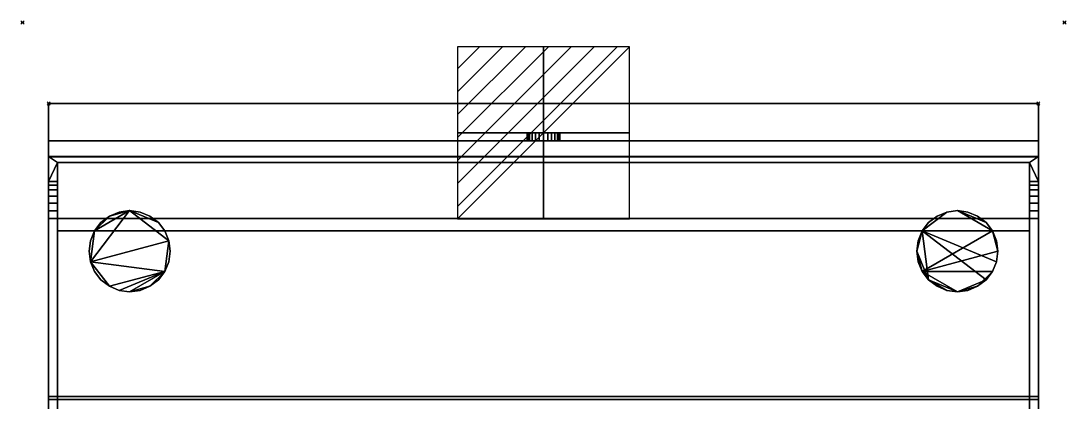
# Model space of a CAD drawing. Extents: x -1 to 643, y -669 to 1.
# Drawn here: x -1 to 643, y -234 to 1 of the extents above; entities that cross this region are included whole.
import ezdxf

# ---------------------------------------------------------------- set-up
doc = ezdxf.new("R2010")
doc.units = 0
doc.header["$PDMODE"] = 35
for name, color, linetype in [('IQ_200_2D', 1, 'Continuous'), ('IQ_200_3D', 1, 'Continuous'), ('IQ_204_2D', 7, 'Continuous'), ('IQ_BLACK_3D', 250, 'Continuous'), ('IQ_CON_ELECTRICITY_INT', 7, 'Continuous'), ('IQ_INS_3D', 3, 'Continuous')]:
    doc.layers.add(name, color=color, linetype=linetype)

# ---------------------------------------------------------------- blocks, each defined once
blk = doc.blocks.new('*X3')
at = {"color": 0}
for p, q in [((286.774344, 2204.447934), (296.618251, 2214.291842)), ((286.774344, 2205.862148), (295.204037, 2214.291842)), ((286.774344, 2207.276361), (293.789824, 2214.291842)), ((286.774344, 2208.690575), (292.37561, 2214.291842)), ((286.774344, 2210.104788), (290.961397, 2214.291842)), ((286.774344, 2211.519002), (289.547183, 2214.291842)), ((286.774344, 2212.933216), (288.13297, 2214.291842))]:
    blk.add_line(p, q, dxfattribs=at)
blk = doc.blocks.new('ELECTRICITY')
for p, q in [((2.121, 2.121), (-2.121, 2.121)), ((-2.121, 2.121), (-2.121, -2.121)), ((-2.121, -2.121), (2.121, 2.121)), ((2.121, -2.121), (2.121, 2.121)), ((-2.121, -2.121), (2.121, -2.121))]:
    blk.add_line(p, q)
at = {"extrusion": (-1, 0, 0)}
for p, q in [((0, -2.121, 2.121), (0, 2.121, 2.121)), ((0, 2.121, -2.121), (0, -2.121, -2.121)), ((0, 2.121, 2.121), (0, 2.121, -2.121)), ((0, 2.121, -2.121), (0, -2.121, 2.121)), ((0, -2.121, -2.121), (0, -2.121, 2.121))]:
    blk.add_line(p, q, dxfattribs=at)
at = {"extrusion": (0, -1, 0)}
for p, q in [((2.121, 0, 2.121), (-2.121, 0, 2.121)), ((-2.121, 0, -2.121), (2.121, 0, -2.121)), ((-2.121, 0, 2.121), (-2.121, 0, -2.121)), ((-2.121, 0, -2.121), (2.121, 0, 2.121)), ((2.121, 0, -2.121), (2.121, 0, 2.121))]:
    blk.add_line(p, q, dxfattribs=at)
at = {"xscale": 0.4000000000000909, "yscale": 0.4000000000000909, "zscale": 0.4000000000000909}
blk.add_blockref('*X3', (-116.831, -883.595), dxfattribs=at)
at = {"extrusion": (-1, 0, 0), "xscale": 0.3999999999999773, "yscale": 0.3999999999999773, "zscale": 0.3999999999999773}
blk.add_blockref('*X3', (-116.831, -883.595), dxfattribs=at)
at = {"extrusion": (0, -1, 0), "xscale": 0.4000000000000909, "yscale": 0.4000000000000909, "zscale": 0.4000000000000909}
blk.add_blockref('*X3', (-116.831, -883.595), dxfattribs=at)

msp = doc.modelspace()

# ---------------------------------------------------------------- linework, layer by layer
at = {"layer": 'IQ_200_2D', "transparency": 33554582}
for p, q in [((16.1, -50), (16.1, -576.82)), ((16.1, -50), (625.9, -50)), ((625.9, -576.82), (625.9, -50))]:
    msp.add_line(p, q, dxfattribs=at)
at = {"layer": 'IQ_204_2D', "transparency": 33554582}
for p, q in [((16.1, -82.86), (625.9, -82.86)), ((21.5, -86.25), (620.5, -86.25)), ((21.5, -86.25), (21.5, -576.82)), ((620.5, -576.82), (620.5, -86.25)), ((21.5, -120.92), (620.5, -120.92)), ((620.5, -128.51), (21.5, -128.51))]:
    msp.add_line(p, q, dxfattribs=at)
at = {"layer": 'IQ_INS_3D', "transparency": 33554582}
for p in [(0, 0), (642, 0), (16.1, -50), (625.9, -50)]:
    msp.add_point(p, dxfattribs=at)

# ---------------------------------------------------------------- block references
at = {"layer": 'IQ_CON_ELECTRICITY_INT', "xscale": 25, "yscale": 25, "zscale": 25}
msp.add_blockref('ELECTRICITY', (321, -67.98), dxfattribs=at)

# ---------------------------------------------------------------- meshes
at = {"layer": 'IQ_200_3D', "transparency": 33554687}
mesh = msp.add_polyface(dxfattribs=at)
corners = [(16.1, -82.83, 1350.2), (16.1, -49.98, 1038.43), (16.1, -232.48, 924.5), (16.1, -445.29, 997.68), (16.1, -445.29, 1225.6)]
mesh.append_faces([[corners[k] for k in face] for face in [(1, 4, 0)]], dxfattribs={"vtx0": -1})
mesh.append_faces([[corners[k] for k in face] for face in [(2, 3, 4, 1)]], dxfattribs={"vtx2": -1})
mesh = msp.add_polyface(dxfattribs=at)
corners = [(625.9, -49.98, 1038.43), (16.1, -49.98, 1038.43), (16.1, -82.83, 1350.2), (625.9, -82.83, 1350.2)]
mesh.append_faces([[corners[k] for k in face] for face in [(0, 1, 2, 3)]])
mesh = msp.add_polyface(dxfattribs=at)
corners = [(625.9, -232.48, 924.5), (16.1, -232.48, 924.5), (16.1, -49.98, 1038.43), (625.9, -49.98, 1038.43)]
mesh.append_faces([[corners[k] for k in face] for face in [(0, 1, 2, 3)]])
mesh = msp.add_polyface(dxfattribs=at)
corners = [(625.9, -82.83, 1350.2), (625.9, -445.29, 1225.6), (625.9, -445.29, 997.68), (625.9, -232.48, 924.5), (625.9, -49.98, 1038.43)]
mesh.append_faces([[corners[k] for k in face] for face in [(4, 0, 1)]], dxfattribs={"vtx2": -1})
mesh.append_faces([[corners[k] for k in face] for face in [(1, 2, 3, 4)]], dxfattribs={"vtx3": -1})
mesh = msp.add_polyface(dxfattribs=at)
corners = [(321, -67.98, 950), (318.41, -67.98, 950.34), (316, -67.98, 951.34), (313.93, -67.98, 952.93), (312.34, -67.98, 955), (311.34, -67.98, 957.41), (311, -67.98, 960), (311.34, -67.98, 962.59), (312.34, -67.98, 965), (313.93, -67.98, 967.07), (316, -67.98, 968.66), (318.41, -67.98, 969.66), (321, -67.98, 970), (323.59, -67.98, 969.66), (326, -67.98, 968.66), (328.07, -67.98, 967.07), (329.66, -67.98, 965), (330.66, -67.98, 962.59), (331, -67.98, 960), (330.66, -67.98, 957.41), (329.66, -67.98, 955), (328.07, -67.98, 952.93), (326, -67.98, 951.34), (323.59, -67.98, 950.34)]
mesh.append_faces([[corners[k] for k in face] for face in [(4, 2, 3), (23, 21, 22)]], dxfattribs={"vtx0": -1})
mesh.append_faces([[corners[k] for k in face] for face in [(16, 9, 14, 15)]], dxfattribs={"vtx0": -1, "vtx1": -1})
mesh.append_faces([[corners[k] for k in face] for face in [(9, 21, 2, 6)]], dxfattribs={"vtx0": -1, "vtx1": -1, "vtx2": -1, "vtx3": -1})
mesh.append_faces([[corners[k] for k in face] for face in [(9, 12, 13, 14)]], dxfattribs={"vtx0": -1, "vtx3": -1})
mesh.append_faces([[corners[k] for k in face] for face in [(11, 12, 9, 10), (19, 20, 18)]], dxfattribs={"vtx1": -1})
mesh.append_faces([[corners[k] for k in face] for face in [(1, 2, 21, 23), (16, 17, 21, 9)]], dxfattribs={"vtx1": -1, "vtx2": -1, "vtx3": -1})
mesh.append_faces([[corners[k] for k in face] for face in [(17, 18, 20, 21)]], dxfattribs={"vtx1": -1, "vtx3": -1})
mesh.append_faces([[corners[k] for k in face] for face in [(7, 8, 9, 6), (23, 0, 1)]], dxfattribs={"vtx2": -1})
mesh.append_faces([[corners[k] for k in face] for face in [(4, 5, 6, 2)]], dxfattribs={"vtx2": -1, "vtx3": -1})
mesh = msp.add_polyface(dxfattribs=at)
corners = [(321, -67.98, 970), (318.41, -67.98, 969.66), (316, -67.98, 968.66), (313.93, -67.98, 967.07), (312.34, -67.98, 965), (311.34, -67.98, 962.59), (311, -67.98, 960), (311.34, -67.98, 957.41), (312.34, -67.98, 955), (313.93, -67.98, 952.93), (316, -67.98, 951.34), (318.41, -67.98, 950.34), (321, -67.98, 950), (321, -72.9, 950), (318.41, -72.9, 950.34), (316, -72.9, 951.34), (313.93, -72.9, 952.93), (312.34, -72.9, 955), (311.34, -72.9, 957.41), (311, -72.9, 960), (311.34, -72.9, 962.59), (312.34, -72.9, 965), (313.93, -72.9, 967.07), (316, -72.9, 968.66), (318.41, -72.9, 969.66), (321, -72.9, 970)]
mesh.append_faces([[corners[k] for k in face] for face in [(13, 14, 11, 12), (0, 1, 24, 25)]], dxfattribs={"vtx1": -1})
mesh.append_faces([[corners[k] for k in face] for face in [(14, 15, 10, 11), (16, 17, 8, 9), (15, 16, 9, 10), (17, 18, 7, 8), (6, 7, 18, 19), (19, 20, 5, 6), (20, 21, 4, 5), (22, 23, 2, 3), (21, 22, 3, 4), (23, 24, 1, 2)]], dxfattribs={"vtx1": -1, "vtx3": -1})
mesh = msp.add_polyface(dxfattribs=at)
corners = [(321, -67.98, 950), (323.59, -67.98, 950.34), (326, -67.98, 951.34), (328.07, -67.98, 952.93), (329.66, -67.98, 955), (330.66, -67.98, 957.41), (331, -67.98, 960), (330.66, -67.98, 962.59), (329.66, -67.98, 965), (328.07, -67.98, 967.07), (326, -67.98, 968.66), (323.59, -67.98, 969.66), (321, -67.98, 970), (321, -72.9, 970), (323.59, -72.9, 969.66), (326, -72.9, 968.66), (328.07, -72.9, 967.07), (329.66, -72.9, 965), (330.66, -72.9, 962.59), (331, -72.9, 960), (330.66, -72.9, 957.41), (329.66, -72.9, 955), (328.07, -72.9, 952.93), (326, -72.9, 951.34), (323.59, -72.9, 950.34), (321, -72.9, 950)]
mesh.append_faces([[corners[k] for k in face] for face in [(13, 14, 11, 12), (0, 1, 24, 25)]], dxfattribs={"vtx1": -1})
mesh.append_faces([[corners[k] for k in face] for face in [(14, 15, 10, 11), (16, 17, 8, 9), (15, 16, 9, 10), (17, 18, 7, 8), (6, 7, 18, 19), (19, 20, 5, 6), (20, 21, 4, 5), (22, 23, 2, 3), (21, 22, 3, 4), (23, 24, 1, 2)]], dxfattribs={"vtx1": -1, "vtx3": -1})
mesh = msp.add_polyface(dxfattribs=at)
corners = [(16.1, -230.59, 924.5), (625.9, -230.59, 924.5), (625.9, -72.9, 1022.89), (16.1, -72.9, 1022.89)]
mesh.append_faces([[corners[k] for k in face] for face in [(0, 1, 2, 3)]])
mesh = msp.add_polyface(dxfattribs=at)
corners = [(321, -72.9, 950), (323.59, -72.9, 950.34), (326, -72.9, 951.34), (328.07, -72.9, 952.93), (329.66, -72.9, 955), (330.66, -72.9, 957.41), (331, -72.9, 960), (330.66, -72.9, 962.59), (329.66, -72.9, 965), (328.07, -72.9, 967.07), (326, -72.9, 968.66), (323.59, -72.9, 969.66), (321, -72.9, 970), (318.41, -72.9, 969.66), (316, -72.9, 968.66), (313.93, -72.9, 967.07), (312.34, -72.9, 965), (311.34, -72.9, 962.59), (311, -72.9, 960), (311.34, -72.9, 957.41), (312.34, -72.9, 955), (313.93, -72.9, 952.93), (316, -72.9, 951.34), (318.41, -72.9, 950.34)]
mesh.append_faces([[corners[k] for k in face] for face in [(15, 12, 13, 14), (22, 20, 21)]], dxfattribs={"vtx0": -1})
mesh.append_faces([[corners[k] for k in face] for face in [(15, 18, 22)]], dxfattribs={"vtx0": -1, "vtx1": -1, "vtx2": -1})
mesh.append_faces([[corners[k] for k in face] for face in [(3, 15, 22, 23)]], dxfattribs={"vtx0": -1, "vtx1": -1, "vtx3": -1})
mesh.append_faces([[corners[k] for k in face] for face in [(7, 3, 4)]], dxfattribs={"vtx0": -1, "vtx2": -1})
mesh.append_faces([[corners[k] for k in face] for face in [(3, 7, 8, 15)]], dxfattribs={"vtx0": -1, "vtx2": -1, "vtx3": -1})
mesh.append_faces([[corners[k] for k in face] for face in [(15, 10, 11, 12)]], dxfattribs={"vtx0": -1, "vtx3": -1})
mesh.append_faces([[corners[k] for k in face] for face in [(6, 7, 4, 5), (0, 1, 23)]], dxfattribs={"vtx1": -1})
mesh.append_faces([[corners[k] for k in face] for face in [(8, 9, 10, 15), (1, 2, 3, 23), (18, 19, 20, 22)]], dxfattribs={"vtx2": -1, "vtx3": -1})
mesh.append_faces([[corners[k] for k in face] for face in [(15, 16, 17, 18)]], dxfattribs={"vtx3": -1})
mesh = msp.add_polyface(dxfattribs=at)
corners = [(16.1, -576.8, 1361.02), (16.1, -120.9, 1407.88), (16.1, -116.07, 1407.85), (16.1, -111.36, 1406.75), (16.1, -107, 1404.65), (16.1, -103.22, 1401.65), (16.1, -100.18, 1397.88), (16.1, -98.04, 1393.55), (16.1, -82.7, 1351.3), (16.1, -444.59, 1226.9), (16.1, -600.12, 1226.9)]
mesh.append_faces([[corners[k] for k in face] for face in [(4, 7, 2, 3)]], dxfattribs={"vtx0": -1, "vtx1": -1})
mesh.append_faces([[corners[k] for k in face] for face in [(7, 1, 2)]], dxfattribs={"vtx0": -1, "vtx2": -1})
mesh.append_faces([[corners[k] for k in face] for face in [(1, 7, 8, 9)]], dxfattribs={"vtx0": -1, "vtx3": -1})
mesh.append_faces([[corners[k] for k in face] for face in [(5, 6, 7, 4)]], dxfattribs={"vtx2": -1})
mesh.append_faces([[corners[k] for k in face] for face in [(9, 10, 0, 1)]], dxfattribs={"vtx3": -1})
mesh = msp.add_polyface(dxfattribs=at)
corners = [(625.9, -444.59, 1226.9), (16.1, -444.59, 1226.9), (16.1, -82.7, 1351.3), (625.9, -82.7, 1351.3)]
mesh.append_faces([[corners[k] for k in face] for face in [(0, 1, 2, 3)]])
mesh = msp.add_polyface(dxfattribs=at)
corners = [(625.9, -98.04, 1393.55), (625.9, -82.7, 1351.3), (16.1, -82.7, 1351.3), (16.1, -98.04, 1393.55), (21.5, -98.04, 1393.55), (21.5, -86.23, 1361.02), (620.5, -86.23, 1361.02), (620.5, -98.04, 1393.55)]
mesh.append_faces([[corners[k] for k in face] for face in [(1, 6, 0)]], dxfattribs={"vtx0": -1, "vtx1": -1})
mesh.append_faces([[corners[k] for k in face] for face in [(6, 1, 2, 5), (5, 2, 3)]], dxfattribs={"vtx0": -1, "vtx2": -1})
mesh.append_faces([[corners[k] for k in face] for face in [(7, 0, 6)]], dxfattribs={"vtx1": -1})
mesh.append_faces([[corners[k] for k in face] for face in [(3, 4, 5)]], dxfattribs={"vtx2": -1})
mesh = msp.add_polyface(dxfattribs=at)
corners = [(625.9, -82.83, 1350.2), (16.1, -82.83, 1350.2), (16.1, -445.29, 1225.6), (625.9, -445.29, 1225.6)]
mesh.append_faces([[corners[k] for k in face] for face in [(0, 1, 2, 3)]])
mesh = msp.add_polyface(dxfattribs=at)
corners = [(625.9, -576.8, 1361.02), (625.9, -600.12, 1226.9), (625.9, -444.59, 1226.9), (625.9, -82.7, 1351.3), (625.9, -98.04, 1393.55), (625.9, -100.18, 1397.88), (625.9, -103.22, 1401.65), (625.9, -107, 1404.65), (625.9, -111.36, 1406.75), (625.9, -116.07, 1407.85), (625.9, -120.9, 1407.88)]
mesh.append_faces([[corners[k] for k in face] for face in [(4, 6, 9, 10)]], dxfattribs={"vtx0": -1, "vtx1": -1, "vtx3": -1})
mesh.append_faces([[corners[k] for k in face] for face in [(10, 2, 3, 4)]], dxfattribs={"vtx0": -1, "vtx3": -1})
mesh.append_faces([[corners[k] for k in face] for face in [(7, 8, 9, 6), (0, 1, 2, 10), (4, 5, 6)]], dxfattribs={"vtx2": -1})
mesh = msp.add_polyface(dxfattribs=at)
corners = [(21.5, -128.49, 1404.28), (21.5, -120.9, 1404.28), (21.5, -120.9, 1361.02), (21.5, -86.23, 1361.02), (21.5, -98.04, 1393.55), (21.5, -100.18, 1397.88), (21.5, -103.22, 1401.65), (21.5, -107, 1404.65), (21.5, -111.36, 1406.75), (21.5, -116.07, 1407.85), (21.5, -120.9, 1407.88), (21.5, -576.8, 1361.02), (21.5, -128.49, 1361.02)]
mesh.append_faces([[corners[k] for k in face] for face in [(0, 11, 12)]], dxfattribs={"vtx0": -1})
mesh.append_faces([[corners[k] for k in face] for face in [(9, 1, 8), (11, 0, 10)]], dxfattribs={"vtx0": -1, "vtx1": -1})
mesh.append_faces([[corners[k] for k in face] for face in [(1, 9, 10, 0)]], dxfattribs={"vtx0": -1, "vtx2": -1})
mesh.append_faces([[corners[k] for k in face] for face in [(1, 6, 7, 8)]], dxfattribs={"vtx0": -1, "vtx3": -1})
mesh.append_faces([[corners[k] for k in face] for face in [(5, 6, 1, 4)]], dxfattribs={"vtx1": -1, "vtx2": -1})
mesh.append_faces([[corners[k] for k in face] for face in [(2, 3, 4, 1)]], dxfattribs={"vtx2": -1})
mesh = msp.add_polyface(dxfattribs=at)
corners = [(620.5, -86.23, 1361.02), (21.5, -86.23, 1361.02), (21.5, -120.9, 1361.02), (620.5, -120.9, 1361.02)]
mesh.append_faces([[corners[k] for k in face] for face in [(0, 1, 2, 3)]])
mesh = msp.add_polyface(dxfattribs=at)
corners = [(620.5, -128.49, 1404.28), (620.5, -128.49, 1361.02), (620.5, -576.8, 1361.02), (620.5, -120.9, 1407.88), (620.5, -116.07, 1407.85), (620.5, -111.36, 1406.75), (620.5, -107, 1404.65), (620.5, -103.22, 1401.65), (620.5, -100.18, 1397.88), (620.5, -98.04, 1393.55), (620.5, -86.23, 1361.02), (620.5, -120.9, 1361.02), (620.5, -120.9, 1404.28)]
mesh.append_faces([[corners[k] for k in face] for face in [(9, 11, 12, 8)]], dxfattribs={"vtx0": -1, "vtx2": -1})
mesh.append_faces([[corners[k] for k in face] for face in [(12, 4, 5, 6)]], dxfattribs={"vtx0": -1, "vtx3": -1})
mesh.append_faces([[corners[k] for k in face] for face in [(10, 11, 9)]], dxfattribs={"vtx1": -1})
mesh.append_faces([[corners[k] for k in face] for face in [(2, 3, 0), (7, 8, 12, 6)]], dxfattribs={"vtx1": -1, "vtx2": -1})
mesh.append_faces([[corners[k] for k in face] for face in [(12, 0, 3, 4)]], dxfattribs={"vtx1": -1, "vtx3": -1})
mesh.append_faces([[corners[k] for k in face] for face in [(0, 1, 2)]], dxfattribs={"vtx2": -1})
mesh = msp.add_polyface(dxfattribs=at)
corners = [(625.9, -120.9, 1407.88), (625.9, -116.07, 1407.85), (625.9, -111.36, 1406.75), (625.9, -107, 1404.65), (625.9, -103.22, 1401.65), (625.9, -100.18, 1397.88), (625.9, -98.04, 1393.55), (620.5, -98.04, 1393.55), (620.5, -100.18, 1397.88), (620.5, -103.22, 1401.65), (620.5, -107, 1404.65), (620.5, -111.36, 1406.75), (620.5, -116.07, 1407.85), (620.5, -120.9, 1407.88), (16.1, -98.04, 1393.55), (16.1, -100.18, 1397.88), (16.1, -103.22, 1401.65), (16.1, -107, 1404.65), (16.1, -111.36, 1406.75), (16.1, -116.07, 1407.85), (16.1, -120.9, 1407.88), (21.5, -120.9, 1407.88), (21.5, -116.07, 1407.85), (21.5, -111.36, 1406.75), (21.5, -107, 1404.65), (21.5, -103.22, 1401.65), (21.5, -100.18, 1397.88), (21.5, -98.04, 1393.55)]
mesh.append_faces([[corners[k] for k in face] for face in [(22, 19, 20, 21)]], dxfattribs={"vtx0": -1})
mesh.append_faces([[corners[k] for k in face] for face in [(26, 15, 16, 25), (17, 24, 25, 16), (23, 18, 19, 22), (18, 23, 24, 17)]], dxfattribs={"vtx0": -1, "vtx2": -1})
mesh.append_faces([[corners[k] for k in face] for face in [(7, 8, 5, 6)]], dxfattribs={"vtx1": -1})
mesh.append_faces([[corners[k] for k in face] for face in [(8, 9, 4, 5), (3, 4, 9, 10), (11, 12, 1, 2), (2, 3, 10, 11)]], dxfattribs={"vtx1": -1, "vtx3": -1})
mesh.append_faces([[corners[k] for k in face] for face in [(27, 14, 15, 26)]], dxfattribs={"vtx2": -1})
mesh.append_faces([[corners[k] for k in face] for face in [(12, 13, 0, 1)]], dxfattribs={"vtx3": -1})
mesh = msp.add_polyface(dxfattribs=at)
corners = [(625.9, -576.8, 1361.02), (625.9, -120.9, 1407.88), (620.5, -120.9, 1407.88), (620.5, -576.8, 1361.02), (16.1, -120.9, 1407.88), (16.1, -576.8, 1361.02), (21.5, -576.8, 1361.02), (21.5, -120.9, 1407.88)]
mesh.append_faces([[corners[k] for k in face] for face in [(0, 1, 2, 3), (6, 7, 4, 5)]])
mesh = msp.add_polyface(dxfattribs=at)
corners = [(620.5, -120.9, 1361.02), (21.5, -120.9, 1361.02), (21.5, -120.9, 1404.28), (620.5, -120.9, 1404.28)]
mesh.append_faces([[corners[k] for k in face] for face in [(0, 1, 2, 3)]])
mesh = msp.add_polyface(dxfattribs=at)
corners = [(620.5, -120.9, 1404.28), (21.5, -120.9, 1404.28), (21.5, -128.49, 1404.28), (620.5, -128.49, 1404.28)]
mesh.append_faces([[corners[k] for k in face] for face in [(0, 1, 2, 3)]])
mesh = msp.add_polyface(dxfattribs=at)
corners = [(91, -140.98, 924.5), (90.15, -134.51, 924.5), (87.65, -128.48, 924.5), (83.68, -123.3, 924.5), (78.5, -119.33, 924.5), (72.47, -116.83, 924.5), (66, -115.98, 924.5), (59.53, -116.83, 924.5), (53.5, -119.33, 924.5), (48.32, -123.3, 924.5), (44.35, -128.48, 924.5), (41.85, -134.51, 924.5), (41, -140.98, 924.5), (41.85, -147.45, 924.5), (44.35, -153.48, 924.5), (48.32, -158.66, 924.5), (53.5, -162.63, 924.5), (59.53, -165.13, 924.5), (66, -165.98, 924.5), (72.47, -165.13, 924.5), (78.5, -162.63, 924.5), (83.68, -158.66, 924.5), (87.65, -153.48, 924.5), (90.15, -147.45, 924.5), (601, -140.98, 924.5), (600.15, -134.51, 924.5), (597.65, -128.48, 924.5), (593.68, -123.3, 924.5), (588.5, -119.33, 924.5), (582.47, -116.83, 924.5), (576, -115.98, 924.5), (569.53, -116.83, 924.5), (563.5, -119.33, 924.5), (558.32, -123.3, 924.5), (554.35, -128.48, 924.5), (551.85, -134.51, 924.5), (551, -140.98, 924.5), (551.85, -147.45, 924.5), (554.35, -153.48, 924.5), (558.32, -158.66, 924.5), (563.5, -162.63, 924.5), (569.53, -165.13, 924.5), (576, -165.98, 924.5), (582.47, -165.13, 924.5), (588.5, -162.63, 924.5), (593.68, -158.66, 924.5), (597.65, -153.48, 924.5), (600.15, -147.45, 924.5), (91, -481.98, 924.5), (90.15, -475.51, 924.5), (87.65, -469.48, 924.5), (83.68, -464.3, 924.5), (78.5, -460.33, 924.5), (72.47, -457.83, 924.5), (66, -456.98, 924.5), (59.53, -457.83, 924.5), (53.5, -460.33, 924.5), (48.32, -464.3, 924.5), (44.35, -469.48, 924.5), (41.85, -475.51, 924.5), (41, -481.98, 924.5), (41.85, -488.45, 924.5), (44.35, -494.48, 924.5), (48.32, -499.66, 924.5), (53.5, -503.63, 924.5), (59.53, -506.13, 924.5), (66, -506.98, 924.5), (72.47, -506.13, 924.5), (78.5, -503.63, 924.5), (83.68, -499.66, 924.5), (87.65, -494.48, 924.5), (90.15, -488.45, 924.5), (601, -481.98, 924.5), (600.15, -475.51, 924.5), (597.65, -469.48, 924.5), (593.68, -464.3, 924.5), (588.5, -460.33, 924.5), (582.47, -457.83, 924.5), (576, -456.98, 924.5), (569.53, -457.83, 924.5), (563.5, -460.33, 924.5), (558.32, -464.3, 924.5), (554.35, -469.48, 924.5), (551.85, -475.51, 924.5), (551, -481.98, 924.5), (551.85, -488.45, 924.5), (554.35, -494.48, 924.5), (558.32, -499.66, 924.5), (563.5, -503.63, 924.5), (569.53, -506.13, 924.5), (576, -506.98, 924.5), (582.47, -506.13, 924.5), (588.5, -503.63, 924.5), (593.68, -499.66, 924.5), (597.65, -494.48, 924.5), (600.15, -488.45, 924.5)]
mesh.append_faces([[corners[k] for k in face] for face in [(10, 8, 9), (16, 13, 14, 15), (22, 20, 21), (41, 39, 40), (46, 44, 45), (38, 36, 37), (56, 54, 55), (64, 62, 63), (70, 68, 69), (80, 78, 79), (82, 80, 81), (88, 86, 87)]], dxfattribs={"vtx0": -1})
mesh.append_faces([[corners[k] for k in face] for face in [(22, 1, 13), (61, 54, 58, 60)]], dxfattribs={"vtx0": -1, "vtx1": -1, "vtx2": -1})
mesh.append_faces([[corners[k] for k in face] for face in [(6, 10, 13, 1), (38, 26, 34, 36), (46, 38, 42, 44), (66, 51, 54, 62), (70, 51, 66, 68), (90, 78, 83, 86), (92, 75, 78, 90)]], dxfattribs={"vtx0": -1, "vtx1": -1, "vtx2": -1, "vtx3": -1})
mesh.append_faces([[corners[k] for k in face] for face in [(30, 26, 27)]], dxfattribs={"vtx0": -1, "vtx2": -1})
mesh.append_faces([[corners[k] for k in face] for face in [(22, 17, 18, 20)]], dxfattribs={"vtx0": -1, "vtx2": -1, "vtx3": -1})
mesh.append_faces([[corners[k] for k in face] for face in [(19, 20, 18), (43, 44, 42)]], dxfattribs={"vtx1": -1})
mesh.append_faces([[corners[k] for k in face] for face in [(61, 62, 54)]], dxfattribs={"vtx1": -1, "vtx2": -1})
mesh.append_faces([[corners[k] for k in face] for face in [(16, 17, 22, 13), (30, 31, 34, 26), (82, 83, 78, 80), (95, 72, 75, 92)]], dxfattribs={"vtx1": -1, "vtx2": -1, "vtx3": -1})
mesh.append_faces([[corners[k] for k in face] for face in [(38, 39, 41, 42)]], dxfattribs={"vtx1": -1, "vtx3": -1})
mesh.append_faces([[corners[k] for k in face] for face in [(23, 0, 1, 22), (34, 35, 36), (58, 59, 60), (71, 48, 49, 70), (66, 67, 68), (93, 94, 95, 92), (90, 91, 92)]], dxfattribs={"vtx2": -1})
mesh.append_faces([[corners[k] for k in face] for face in [(6, 7, 8, 10), (1, 2, 3, 6), (24, 25, 26, 38), (46, 47, 24, 38), (56, 57, 58, 54), (49, 50, 51, 70), (64, 65, 66, 62), (88, 89, 90, 86)]], dxfattribs={"vtx2": -1, "vtx3": -1})
mesh.append_faces([[corners[k] for k in face] for face in [(10, 11, 12, 13), (3, 4, 5, 6), (31, 32, 33, 34), (27, 28, 29, 30), (51, 52, 53, 54), (75, 76, 77, 78), (72, 73, 74, 75), (83, 84, 85, 86)]], dxfattribs={"vtx3": -1})
mesh = msp.add_polyface(dxfattribs=at)
corners = [(620.5, -128.49, 1361.02), (21.5, -128.49, 1361.02), (21.5, -576.8, 1361.02), (620.5, -576.8, 1361.02)]
mesh.append_faces([[corners[k] for k in face] for face in [(0, 1, 2, 3)]])
mesh = msp.add_polyface(dxfattribs=at)
corners = [(620.5, -128.49, 1404.28), (21.5, -128.49, 1404.28), (21.5, -128.49, 1361.02), (620.5, -128.49, 1361.02)]
mesh.append_faces([[corners[k] for k in face] for face in [(0, 1, 2, 3)]])
mesh = msp.add_polyface(dxfattribs=at)
corners = [(625.9, -445.29, 997.68), (16.1, -445.29, 997.68), (16.1, -232.48, 924.5), (625.9, -232.48, 924.5)]
mesh.append_faces([[corners[k] for k in face] for face in [(0, 1, 2, 3)]])
at = {"layer": 'IQ_BLACK_3D', "transparency": 33554687}
mesh = msp.add_polyface(dxfattribs=at)
corners = [(16.1, -230.59, 924.5), (16.1, -72.9, 1022.89), (16.1, -72.9, 924.5), (16.1, -591.75, 924.5), (16.1, -611.97, 983.75), (16.1, -612.47, 986.06), (16.1, -612.4, 988.43), (16.1, -611.78, 990.72), (16.1, -610.64, 992.8), (16.1, -609.05, 994.55), (16.1, -607.08, 995.87), (16.1, -604.86, 996.7), (16.1, -602.51, 996.98), (16.1, -446.32, 996.98), (16.1, -235.55, 924.5)]
mesh.append_faces([[corners[k] for k in face] for face in [(2, 0, 1)]])
mesh.append_faces([[corners[k] for k in face] for face in [(12, 9, 10, 11), (7, 4, 5, 6)]], dxfattribs={"vtx0": -1})
mesh.append_faces([[corners[k] for k in face] for face in [(4, 9, 12)]], dxfattribs={"vtx0": -1, "vtx1": -1, "vtx2": -1})
mesh.append_faces([[corners[k] for k in face] for face in [(3, 4, 12, 13)]], dxfattribs={"vtx1": -1, "vtx3": -1})
mesh.append_faces([[corners[k] for k in face] for face in [(13, 14, 3)]], dxfattribs={"vtx2": -1})
mesh.append_faces([[corners[k] for k in face] for face in [(7, 8, 9, 4)]], dxfattribs={"vtx2": -1, "vtx3": -1})
mesh = msp.add_polyface(dxfattribs=at)
corners = [(16.1, -72.9, 924.5), (625.9, -72.9, 924.5), (625.9, -230.59, 924.5), (16.1, -230.59, 924.5)]
mesh.append_faces([[corners[k] for k in face] for face in [(0, 1, 2, 3)]])
mesh = msp.add_polyface(dxfattribs=at)
corners = [(16.1, -72.9, 1022.89), (625.9, -72.9, 1022.89), (625.9, -72.9, 924.5), (16.1, -72.9, 924.5)]
mesh.append_faces([[corners[k] for k in face] for face in [(0, 1, 2, 3)]])
mesh = msp.add_polyface(dxfattribs=at)
corners = [(625.9, -230.59, 924.5), (625.9, -72.9, 924.5), (625.9, -72.9, 1022.89), (625.9, -591.75, 924.5), (625.9, -235.55, 924.5), (625.9, -446.32, 996.98), (625.9, -602.51, 996.98), (625.9, -604.86, 996.7), (625.9, -607.08, 995.87), (625.9, -609.05, 994.55), (625.9, -610.64, 992.8), (625.9, -611.78, 990.72), (625.9, -612.4, 988.43), (625.9, -612.47, 986.06), (625.9, -611.97, 983.75)]
mesh.append_faces([[corners[k] for k in face] for face in [(2, 0, 1)]])
mesh.append_faces([[corners[k] for k in face] for face in [(14, 12, 13)]], dxfattribs={"vtx0": -1})
mesh.append_faces([[corners[k] for k in face] for face in [(6, 9, 14, 3)]], dxfattribs={"vtx0": -1, "vtx1": -1, "vtx3": -1})
mesh.append_faces([[corners[k] for k in face] for face in [(14, 9, 10)]], dxfattribs={"vtx0": -1, "vtx2": -1})
mesh.append_faces([[corners[k] for k in face] for face in [(5, 6, 3, 4)]], dxfattribs={"vtx1": -1})
mesh.append_faces([[corners[k] for k in face] for face in [(10, 11, 12, 14)]], dxfattribs={"vtx2": -1, "vtx3": -1})
mesh.append_faces([[corners[k] for k in face] for face in [(6, 7, 8, 9)]], dxfattribs={"vtx3": -1})
mesh = msp.add_polyface(dxfattribs=at)
corners = [(91, -140.98, 900), (90.15, -147.45, 900), (87.65, -153.48, 900), (83.68, -158.66, 900), (78.5, -162.63, 900), (72.47, -165.13, 900), (66, -165.98, 900), (59.53, -165.13, 900), (53.5, -162.63, 900), (48.32, -158.66, 900), (44.35, -153.48, 900), (41.85, -147.45, 900), (41, -140.98, 900), (41.85, -134.51, 900), (44.35, -128.48, 900), (48.32, -123.3, 900), (53.5, -119.33, 900), (59.53, -116.83, 900), (66, -115.98, 900), (72.47, -116.83, 900), (78.5, -119.33, 900), (83.68, -123.3, 900), (87.65, -128.48, 900), (90.15, -134.51, 900), (601, -140.98, 900), (600.15, -147.45, 900), (597.65, -153.48, 900), (593.68, -158.66, 900), (588.5, -162.63, 900), (582.47, -165.13, 900), (576, -165.98, 900), (569.53, -165.13, 900), (563.5, -162.63, 900), (558.32, -158.66, 900), (554.35, -153.48, 900), (551.85, -147.45, 900), (551, -140.98, 900), (551.85, -134.51, 900), (554.35, -128.48, 900), (558.32, -123.3, 900), (563.5, -119.33, 900), (569.53, -116.83, 900), (576, -115.98, 900), (582.47, -116.83, 900), (588.5, -119.33, 900), (593.68, -123.3, 900), (597.65, -128.48, 900), (600.15, -134.51, 900), (91, -481.98, 900), (90.15, -488.45, 900), (87.65, -494.48, 900), (83.68, -499.66, 900), (78.5, -503.63, 900), (72.47, -506.13, 900), (66, -506.98, 900), (59.53, -506.13, 900), (53.5, -503.63, 900), (48.32, -499.66, 900), (44.35, -494.48, 900), (41.85, -488.45, 900), (41, -481.98, 900), (41.85, -475.51, 900), (44.35, -469.48, 900), (48.32, -464.3, 900), (53.5, -460.33, 900), (59.53, -457.83, 900), (66, -456.98, 900), (72.47, -457.83, 900), (78.5, -460.33, 900), (83.68, -464.3, 900), (87.65, -469.48, 900), (90.15, -475.51, 900), (601, -481.98, 900), (600.15, -488.45, 900), (597.65, -494.48, 900), (593.68, -499.66, 900), (588.5, -503.63, 900), (582.47, -506.13, 900), (576, -506.98, 900), (569.53, -506.13, 900), (563.5, -503.63, 900), (558.32, -499.66, 900), (554.35, -494.48, 900), (551.85, -488.45, 900), (551, -481.98, 900), (551.85, -475.51, 900), (554.35, -469.48, 900), (558.32, -464.3, 900), (563.5, -460.33, 900), (569.53, -457.83, 900), (576, -456.98, 900), (582.47, -457.83, 900), (588.5, -460.33, 900), (593.68, -464.3, 900), (597.65, -469.48, 900), (600.15, -475.51, 900)]
mesh.append_faces([[corners[k] for k in face] for face in [(4, 2, 3), (16, 14, 15), (33, 30, 31, 32), (58, 56, 57), (71, 69, 70), (82, 80, 81), (73, 95, 72)]], dxfattribs={"vtx0": -1})
mesh.append_faces([[corners[k] for k in face] for face in [(46, 42, 45), (64, 66, 62, 63), (88, 90, 86, 87)]], dxfattribs={"vtx0": -1, "vtx1": -1})
mesh.append_faces([[corners[k] for k in face] for face in [(11, 18, 23), (66, 69, 54), (74, 78, 95, 73)]], dxfattribs={"vtx0": -1, "vtx1": -1, "vtx2": -1})
mesh.append_faces([[corners[k] for k in face] for face in [(2, 8, 11, 23), (18, 11, 14, 16), (27, 30, 33, 38), (66, 54, 58, 62), (50, 54, 69, 71), (78, 82, 90, 95)]], dxfattribs={"vtx0": -1, "vtx1": -1, "vtx2": -1, "vtx3": -1})
mesh.append_faces([[corners[k] for k in face] for face in [(46, 24, 25, 38), (38, 41, 42, 46)]], dxfattribs={"vtx0": -1, "vtx2": -1, "vtx3": -1})
mesh.append_faces([[corners[k] for k in face] for face in [(2, 6, 7, 8), (62, 58, 59, 60)]], dxfattribs={"vtx0": -1, "vtx3": -1})
mesh.append_faces([[corners[k] for k in face] for face in [(10, 11, 8, 9), (17, 18, 16), (40, 41, 38, 39), (47, 24, 46), (65, 66, 64), (89, 90, 88)]], dxfattribs={"vtx1": -1})
mesh.append_faces([[corners[k] for k in face] for face in [(82, 83, 86, 90)]], dxfattribs={"vtx1": -1, "vtx2": -1, "vtx3": -1})
mesh.append_faces([[corners[k] for k in face] for face in [(12, 13, 14, 11), (19, 20, 21, 18), (43, 44, 45, 42), (52, 53, 54), (60, 61, 62), (67, 68, 69, 66), (76, 77, 78), (84, 85, 86, 83), (91, 92, 93, 90)]], dxfattribs={"vtx2": -1})
mesh.append_faces([[corners[k] for k in face] for face in [(4, 5, 6, 2), (21, 22, 23, 18), (25, 26, 27, 38), (36, 37, 38, 33), (54, 55, 56, 58), (50, 51, 52, 54), (78, 79, 80, 82), (74, 75, 76, 78), (93, 94, 95, 90)]], dxfattribs={"vtx2": -1, "vtx3": -1})
mesh.append_faces([[corners[k] for k in face] for face in [(23, 0, 1, 2), (33, 34, 35, 36), (27, 28, 29, 30), (71, 48, 49, 50)]], dxfattribs={"vtx3": -1})
mesh = msp.add_polyface(dxfattribs=at)
corners = [(41, -140.98, 924.5), (41.85, -134.51, 924.5), (44.35, -128.48, 924.5), (48.32, -123.3, 924.5), (53.5, -119.33, 924.5), (59.53, -116.83, 924.5), (66, -115.98, 924.5), (72.47, -116.83, 924.5), (78.5, -119.33, 924.5), (83.68, -123.3, 924.5), (87.65, -128.48, 924.5), (90.15, -134.51, 924.5), (91, -140.98, 924.5), (91, -140.98, 900), (90.15, -134.51, 900), (87.65, -128.48, 900), (83.68, -123.3, 900), (78.5, -119.33, 900), (72.47, -116.83, 900), (66, -115.98, 900), (59.53, -116.83, 900), (53.5, -119.33, 900), (48.32, -123.3, 900), (44.35, -128.48, 900), (41.85, -134.51, 900), (41, -140.98, 900)]
mesh.append_faces([[corners[k] for k in face] for face in [(1, 24, 25, 0)]], dxfattribs={"vtx0": -1})
mesh.append_faces([[corners[k] for k in face] for face in [(13, 14, 11, 12)]], dxfattribs={"vtx1": -1})
mesh.append_faces([[corners[k] for k in face] for face in [(14, 15, 10, 11), (16, 17, 8, 9), (15, 16, 9, 10), (17, 18, 7, 8), (6, 7, 18, 19), (19, 20, 5, 6), (20, 21, 4, 5), (21, 22, 3, 4), (1, 2, 23, 24), (2, 3, 22, 23)]], dxfattribs={"vtx1": -1, "vtx3": -1})
mesh = msp.add_polyface(dxfattribs=at)
corners = [(551, -140.98, 924.5), (551.85, -134.51, 924.5), (554.35, -128.48, 924.5), (558.32, -123.3, 924.5), (563.5, -119.33, 924.5), (569.53, -116.83, 924.5), (576, -115.98, 924.5), (582.47, -116.83, 924.5), (588.5, -119.33, 924.5), (593.68, -123.3, 924.5), (597.65, -128.48, 924.5), (600.15, -134.51, 924.5), (601, -140.98, 924.5), (601, -140.98, 900), (600.15, -134.51, 900), (597.65, -128.48, 900), (593.68, -123.3, 900), (588.5, -119.33, 900), (582.47, -116.83, 900), (576, -115.98, 900), (569.53, -116.83, 900), (563.5, -119.33, 900), (558.32, -123.3, 900), (554.35, -128.48, 900), (551.85, -134.51, 900), (551, -140.98, 900)]
mesh.append_faces([[corners[k] for k in face] for face in [(1, 24, 25, 0)]], dxfattribs={"vtx0": -1})
mesh.append_faces([[corners[k] for k in face] for face in [(13, 14, 11, 12)]], dxfattribs={"vtx1": -1})
mesh.append_faces([[corners[k] for k in face] for face in [(14, 15, 10, 11), (16, 17, 8, 9), (15, 16, 9, 10), (17, 18, 7, 8), (6, 7, 18, 19), (19, 20, 5, 6), (20, 21, 4, 5), (21, 22, 3, 4), (1, 2, 23, 24), (2, 3, 22, 23)]], dxfattribs={"vtx1": -1, "vtx3": -1})
mesh = msp.add_polyface(dxfattribs=at)
corners = [(91, -140.98, 924.5), (90.15, -147.45, 924.5), (87.65, -153.48, 924.5), (83.68, -158.66, 924.5), (78.5, -162.63, 924.5), (72.47, -165.13, 924.5), (66, -165.98, 924.5), (59.53, -165.13, 924.5), (53.5, -162.63, 924.5), (48.32, -158.66, 924.5), (44.35, -153.48, 924.5), (41.85, -147.45, 924.5), (41, -140.98, 924.5), (41, -140.98, 900), (41.85, -147.45, 900), (44.35, -153.48, 900), (48.32, -158.66, 900), (53.5, -162.63, 900), (59.53, -165.13, 900), (66, -165.98, 900), (72.47, -165.13, 900), (78.5, -162.63, 900), (83.68, -158.66, 900), (87.65, -153.48, 900), (90.15, -147.45, 900), (91, -140.98, 900)]
mesh.append_faces([[corners[k] for k in face] for face in [(1, 24, 25, 0)]], dxfattribs={"vtx0": -1})
mesh.append_faces([[corners[k] for k in face] for face in [(4, 21, 22, 3), (2, 23, 24, 1), (3, 22, 23, 2)]], dxfattribs={"vtx0": -1, "vtx2": -1})
mesh.append_faces([[corners[k] for k in face] for face in [(13, 14, 11, 12)]], dxfattribs={"vtx1": -1})
mesh.append_faces([[corners[k] for k in face] for face in [(14, 15, 10, 11), (16, 17, 8, 9), (15, 16, 9, 10), (17, 18, 7, 8), (6, 7, 18, 19), (4, 5, 20, 21), (19, 20, 5, 6)]], dxfattribs={"vtx1": -1, "vtx3": -1})
mesh = msp.add_polyface(dxfattribs=at)
corners = [(601, -140.98, 924.5), (600.15, -147.45, 924.5), (597.65, -153.48, 924.5), (593.68, -158.66, 924.5), (588.5, -162.63, 924.5), (582.47, -165.13, 924.5), (576, -165.98, 924.5), (569.53, -165.13, 924.5), (563.5, -162.63, 924.5), (558.32, -158.66, 924.5), (554.35, -153.48, 924.5), (551.85, -147.45, 924.5), (551, -140.98, 924.5), (551, -140.98, 900), (551.85, -147.45, 900), (554.35, -153.48, 900), (558.32, -158.66, 900), (563.5, -162.63, 900), (569.53, -165.13, 900), (576, -165.98, 900), (582.47, -165.13, 900), (588.5, -162.63, 900), (593.68, -158.66, 900), (597.65, -153.48, 900), (600.15, -147.45, 900), (601, -140.98, 900)]
mesh.append_faces([[corners[k] for k in face] for face in [(1, 24, 25, 0)]], dxfattribs={"vtx0": -1})
mesh.append_faces([[corners[k] for k in face] for face in [(4, 21, 22, 3), (2, 23, 24, 1), (3, 22, 23, 2)]], dxfattribs={"vtx0": -1, "vtx2": -1})
mesh.append_faces([[corners[k] for k in face] for face in [(13, 14, 11, 12)]], dxfattribs={"vtx1": -1})
mesh.append_faces([[corners[k] for k in face] for face in [(14, 15, 10, 11), (16, 17, 8, 9), (15, 16, 9, 10), (17, 18, 7, 8), (6, 7, 18, 19), (4, 5, 20, 21), (19, 20, 5, 6)]], dxfattribs={"vtx1": -1, "vtx3": -1})

doc.saveas('drawing.dxf')
